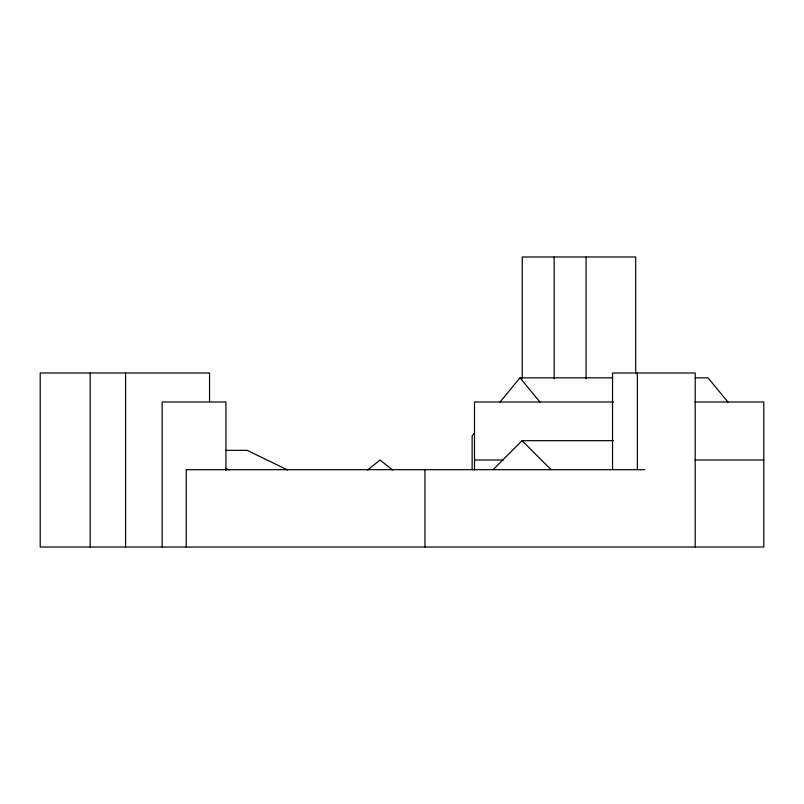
<?xml version="1.0" encoding="UTF-8"?>
<svg xmlns="http://www.w3.org/2000/svg" width="804" height="804" viewBox="0 0 804 804"><rect width="100%" height="100%" fill="white"/><g stroke="black" fill="none" stroke-linecap="round" stroke-linejoin="round"><path stroke-width="1.21" d="M474.531 432.934L472.139 435.838L472.139 469.566M500.058 402L519.997 377.83L612.738 377.83M493.103 469.677L522.108 440.672L613.362 440.672M367.488 470.059L380.061 460.009L392.623 470.059M695.46 377.83L707.992 377.83L727.932 402M613.593 402L474.501 402L474.501 469.948M695.038 402L763.8 402L763.8 547.011L40.2 547.011L40.2 372.996L209.542 372.996L209.542 401.789M225.974 450.34L247.099 450.34L287.621 469.948M474.501 460.009L503.304 460.009M694.917 460.009L763.8 460.009M644.868 469.677L186.237 469.677L186.237 547.011M225.854 468.31L229.23 469.948M522.108 440.672L551.112 469.677M519.997 377.83L539.936 402M695.209 547.011L695.209 372.996L612.537 372.996L612.537 469.395M637.351 372.996L637.351 469.677M635.693 373.749L635.693 256.989L522.258 256.989L522.258 378.774M586.066 256.989L586.066 378.774M554.157 256.989L554.157 378.774M424.944 469.677L424.944 547.011M225.944 470.551L225.944 402L162.137 402L162.137 547.011M125.585 372.996L125.585 547.011M90.179 372.996L90.179 547.011"/></g></svg>
